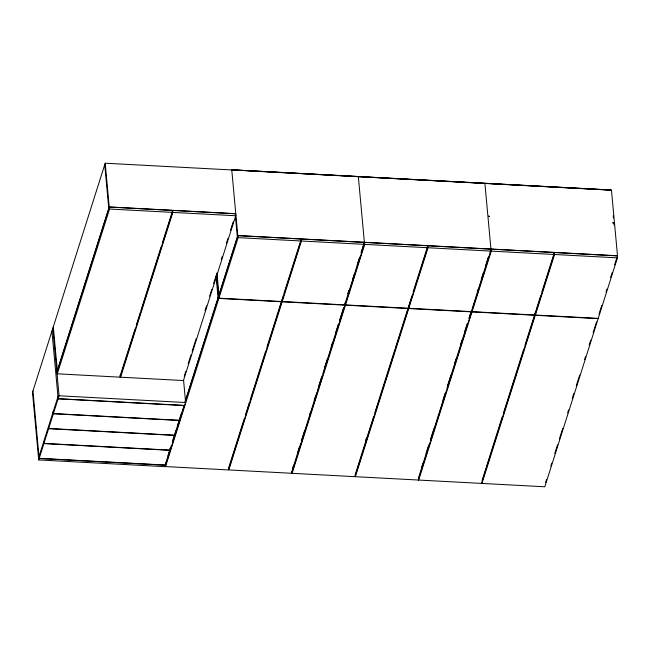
<?xml version="1.0" encoding="UTF-8"?>
<svg xmlns="http://www.w3.org/2000/svg" width="650" height="650" viewBox="0 0 650 650"><rect width="100%" height="100%" fill="white"/><g stroke="black" fill="none" stroke-linecap="round" stroke-linejoin="round"><path stroke-width="0.97" d="M184.893 402.293L237.794 235.536L617.5 255.767L611.471 190.198L105.202 163.215L32.5 392.397L38.708 459.932L165.279 466.676L165.547 463.214M56.867 371.954L109.216 206.936L105.202 163.215M109.379 207.066L57.102 371.849L57.289 373.815L120.169 377.171L172.445 212.379L172.266 210.413L109.379 207.066L109.558 209.032L57.289 373.815M38.984 456.519L57.964 396.703M38.708 459.932L39.163 458.486L32.955 390.951M43.769 441.448L43.899 443.576L39.219 458.331L165.588 465.067L170.268 450.312L170.089 448.337M48.628 428.659L43.948 443.414L170.316 450.149L174.996 435.394L48.628 428.659L48.449 426.692M53.357 413.741L179.725 420.477L175.045 435.232L48.677 428.496L53.357 413.741L53.178 411.775M58.094 398.832L184.462 405.567L179.782 420.323L53.414 413.587L58.094 398.832L57.907 396.866M183.584 380.348L185.624 402.529L184.714 405.413L58.142 398.669L59.061 395.785L52.853 328.242M120.697 374.254L135.062 328.965M136.289 325.114L140.262 312.585M140.871 310.659L161.046 247.057M162.273 243.197L172.664 210.438L235.544 213.785L235.731 215.751L183.454 380.543L120.567 377.187L120.388 375.221M120.567 377.187L172.843 212.404L172.664 210.438M184.202 376.293L185.729 371.467M188.183 363.748L190.938 355.062M192.156 351.203L196.138 338.658M205.018 310.668L206.546 305.841M209.609 296.189L211.754 289.437M213.59 283.644L216.962 273.024M221.244 259.512L222.162 256.62M226.452 243.108L227.979 238.282M230.425 230.563L233.188 221.877M235.324 215.118L235.787 213.679L109.216 206.936M168.001 455.544L170.162 448.752M172.591 441.074L175.996 430.357M177.182 426.603L181.212 413.904M165.336 464.604L171.462 445.274M172.689 441.407L184.031 405.649M185.258 401.781L218.676 296.449L218.855 298.415L165.514 466.57L228.402 469.918L281.743 301.762L218.855 298.415M237.957 235.666L218.749 296.205L218.928 298.171L281.816 301.527L301.023 240.988L300.844 239.021L237.957 235.666L238.136 237.632L218.928 298.171M228.621 467.976L244.254 418.689M245.481 414.822L249.462 402.261M250.079 400.327L265.712 351.041M266.939 347.173L281.344 301.754M282.336 298.618L283.254 295.734M283.863 293.816L301.243 239.037L364.122 242.393L364.309 244.359L345.101 304.899L282.214 301.543L282.035 299.577M281.962 299.821L282.141 301.787L228.8 469.942L291.688 473.289L345.028 305.142L344.923 302.933M282.214 301.543L301.421 241.004L301.243 239.037M347.969 293.321L348.879 290.436M292.736 468.073L293.654 465.173M297.342 453.562L299.488 446.786M301.332 440.976L304.712 430.332M309.619 414.846L310.546 411.938M314.226 400.327L315.762 395.484M318.833 385.808L321.596 377.098M324.667 367.421L327.429 358.702M331.118 347.092L332.646 342.249M335.717 332.572L338.479 323.863M339.714 319.995L343.704 307.409M347.986 293.898L348.904 291.005M352.576 279.427L354.112 274.601M357.167 264.948L359.312 258.196M361.148 252.411L364.366 242.279L358.337 176.711M292.207 470.381L300.796 443.316M301.405 441.391L317.037 392.104M317.655 390.171L322.254 375.676M322.863 373.742L338.496 324.456M339.723 320.588L343.712 308.027M345.621 301.99L359.954 256.823M361.173 252.98L364.52 242.409L427.407 245.765L427.586 247.731L408.387 308.271L345.499 304.923L345.321 302.949M345.426 305.159L408.306 308.514L354.965 476.661L292.086 473.314L345.426 305.159L345.239 303.192M345.499 304.923L364.707 244.376L364.52 242.409M365.519 440.871L366.438 437.97M373.579 416.731L355.184 474.719L355.363 476.686L418.251 480.033L471.591 311.886L408.712 308.531L355.363 476.686M374.806 412.872L395.037 349.091M395.655 347.157L408.224 307.531M411.954 295.758L408.606 306.329L408.712 308.531M413.173 291.907L427.196 247.707M427.993 247.748L408.785 308.295L471.673 311.642L490.872 251.103L490.693 249.137L427.806 245.781L427.993 247.748L490.872 251.103M421.452 468.049L422.988 463.206M426.059 453.529L428.212 446.753M430.666 439.01L434.046 428.366M442.942 400.294L445.096 393.518M447.549 385.775L450.929 375.131M454.61 363.512L456.146 358.678M460.444 345.126L461.979 340.283M464.441 332.54L467.204 323.83M469.04 318.029L471.193 311.252M477.311 291.964L478.229 289.063M481.293 279.419L483.429 272.659M485.883 264.94L488.637 256.254M490.474 250.469L490.929 249.023L484.908 183.454M429.504 443.3L418.47 478.091L418.649 480.058L481.536 483.405L534.877 315.258L534.698 313.292M430.731 439.433L445.754 392.08M446.981 388.213L467.212 324.431M469.056 318.638L471.502 310.903M472.192 308.734L488.654 256.848M489.872 252.996L491.091 249.153L553.979 252.509L554.158 254.475L534.95 315.014L472.071 311.667L491.27 251.119L491.091 249.153M418.649 480.058L471.989 311.902L471.884 309.701M553.369 254.426L553.979 252.509M482.064 480.496L486.046 467.935M486.663 466.001L502.296 416.715M503.523 412.848L523.754 349.066M524.981 345.199L534.479 315.242M535.169 313.072L536.087 310.188M536.697 308.262L540.662 295.774M541.881 291.931L554.377 252.525L617.264 255.881L617.443 257.847L598.236 318.386L535.356 315.039L554.556 254.499L554.377 252.525M535.275 315.274L481.934 483.429L544.822 486.785L598.163 318.63L535.275 315.274L535.096 313.308M545.569 482.536L546.488 479.627M550.786 466.082L551.704 463.174M554.775 453.497L557.538 444.787M559.382 438.977L562.762 428.334M567.669 412.848L568.596 409.947M572.276 398.328L573.812 393.486M576.266 385.751L579.646 375.099M584.561 359.613L585.479 356.712M589.168 345.093L590.696 340.259M593.158 332.516L596.529 321.864M598.983 314.145L601.738 305.459M606.019 291.947L606.938 289.055M610.618 277.477L612.146 272.651M614.591 264.932L616.736 258.18M109.558 209.032L172.445 212.379M172.843 212.404L235.731 215.751M238.136 237.632L301.023 240.988M301.421 241.004L364.309 244.359M364.707 244.376L427.586 247.731M491.27 251.119L554.158 254.475M554.556 254.499L617.443 257.847M282.141 301.787L345.028 305.142M471.989 311.902L534.877 315.258M59.061 395.785L185.624 402.529M43.899 443.576L170.268 450.312M39.163 458.486L165.734 465.238M613.242 215.857L613.429 217.872M613.892 222.918L614.071 224.932M291.899 471.348L292.086 473.314M291.501 471.323L291.688 473.289M231.766 169.967L237.794 235.536M235.389 215.792L237.339 236.982M217.027 273.691L218.969 294.873M216.564 275.129L218.514 296.319M216.109 276.575L218.059 297.757M165.409 463.093L165.588 465.067M104.739 164.661L108.761 208.374M119.99 375.196L120.169 377.171M53.308 326.804L57.322 370.516M51.935 331.134L58.142 398.669M53.227 411.621L53.414 413.587M48.498 426.53L48.677 428.496M488.654 216.182L489.572 216.426L488.654 216.182M612.828 222.796L613.746 223.047L612.828 222.796M357.988 176.524L231.953 169.812L357.988 176.524M484.559 183.276L358.524 176.556L484.559 183.276M611.13 190.019L485.087 183.3L611.13 190.019"/></g></svg>
